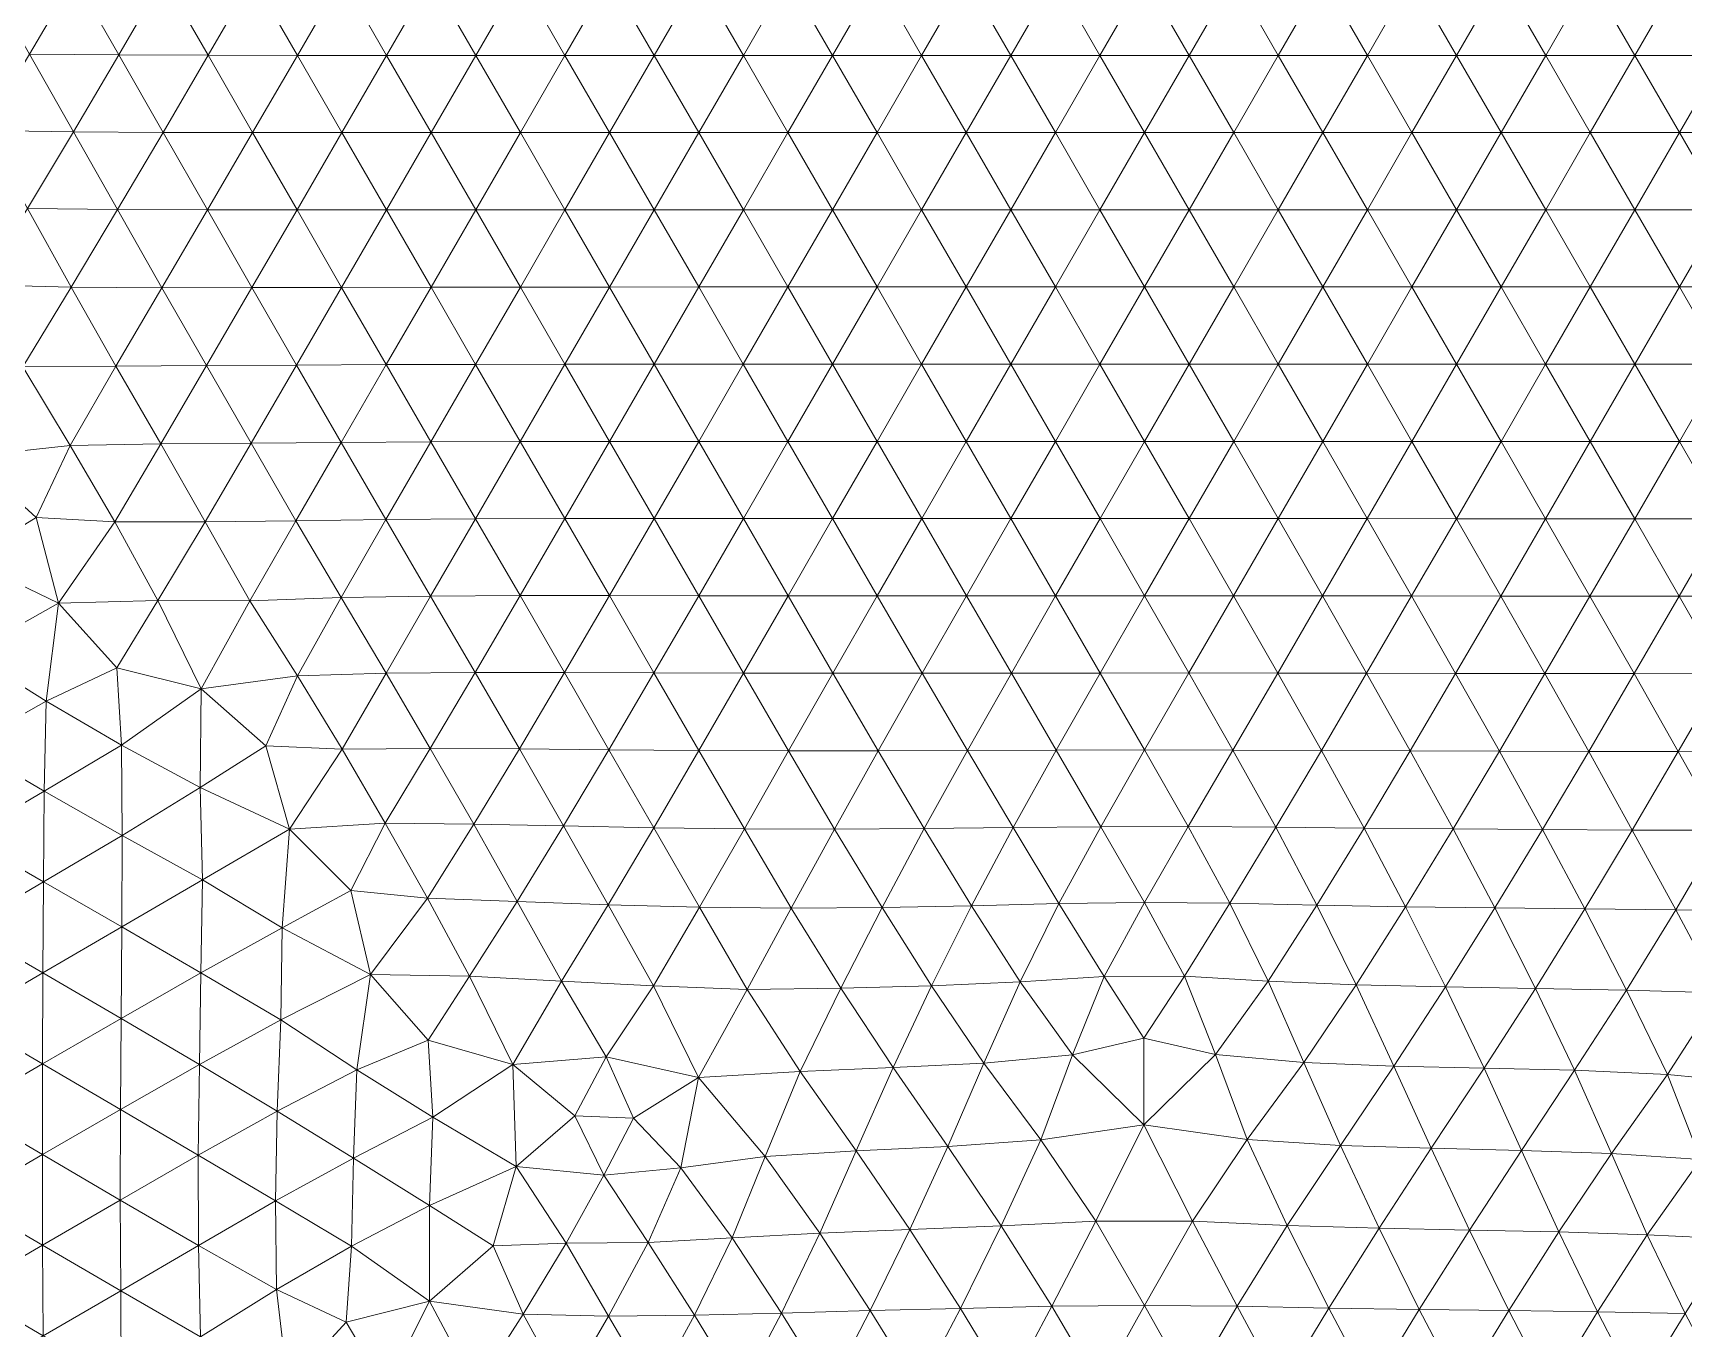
# Model space of a CAD drawing. Extents: x 1.2 to 53.9, y -43.5 to 3.2.
# Drawn here: x 4.406 to 8.108, y -27.417 to -24.51 of the extents above; entities that cross this region are included whole.
import ezdxf

# ---------------------------------------------------------------- set-up
doc = ezdxf.new("R2010")
doc.units = 0
doc.header["$MEASUREMENT"] = 0
doc.layers.add('layer', color=7, linetype='Continuous')

msp = doc.modelspace()

# ---------------------------------------------------------------- linework, layer by layer
at = {"layer": 'layer', "color": 47, "lineweight": 9}
for points in [[(4.4992, -24.3857), (4.2991, -24.3847), (4.3983, -24.5577)], [(4.5987, -24.559), (4.4992, -24.3857), (4.3983, -24.5577)], [(4.6994, -24.3863), (4.4992, -24.3857), (4.5987, -24.559)], [(4.7992, -24.5597), (4.6994, -24.3863), (4.5987, -24.559)], [(4.8996, -24.3866), (4.6994, -24.3863), (4.7992, -24.5597)], [(4.9995, -24.56), (4.8996, -24.3866), (4.7992, -24.5597)], [(5.0998, -24.3867), (4.8996, -24.3866), (4.9995, -24.56)], [(5.1997, -24.56), (5.0998, -24.3867), (4.9995, -24.56)], [(5.2999, -24.3868), (5.0998, -24.3867), (5.1997, -24.56)], [(5.3999, -24.56), (5.2999, -24.3868), (5.1997, -24.56)], [(5.4999, -24.3868), (5.2999, -24.3868), (5.3999, -24.56)], [(5.5999, -24.56), (5.4999, -24.3868), (5.3999, -24.56)], [(5.7, -24.3868), (5.4999, -24.3868), (5.5999, -24.56)], [(5.8, -24.56), (5.7, -24.3868), (5.5999, -24.56)], [(5.9, -24.3868), (5.7, -24.3868), (5.8, -24.56)], [(6, -24.56), (5.9, -24.3868), (5.8, -24.56)], [(6.1, -24.3868), (5.9, -24.3868), (6, -24.56)], [(6.2, -24.56), (6.1, -24.3868), (6, -24.56)], [(6.3, -24.3868), (6.1, -24.3868), (6.2, -24.56)], [(6.4, -24.56), (6.3, -24.3868), (6.2, -24.56)], [(6.5, -24.3868), (6.3, -24.3868), (6.4, -24.56)], [(6.6, -24.56), (6.5, -24.3868), (6.4, -24.56)], [(6.7, -24.3868), (6.5, -24.3868), (6.6, -24.56)], [(6.8, -24.56), (6.7, -24.3868), (6.6, -24.56)], [(6.9, -24.3868), (6.7, -24.3868), (6.8, -24.56)], [(7, -24.56), (6.9, -24.3868), (6.8, -24.56)], [(7.1, -24.3868), (6.9, -24.3868), (7, -24.56)], [(7.2, -24.56), (7.1, -24.3868), (7, -24.56)], [(7.3, -24.3868), (7.1, -24.3868), (7.2, -24.56)], [(7.4, -24.56), (7.3, -24.3868), (7.2, -24.56)], [(7.5, -24.3868), (7.3, -24.3868), (7.4, -24.56)], [(7.6, -24.56), (7.5, -24.3868), (7.4, -24.56)], [(7.7, -24.3868), (7.5, -24.3868), (7.6, -24.56)], [(7.8, -24.56), (7.7, -24.3868), (7.6, -24.56)], [(7.9, -24.3868), (7.7, -24.3868), (7.8, -24.56)], [(8, -24.56), (7.9, -24.3868), (7.8, -24.56)], [(8.1, -24.3868), (7.9, -24.3868), (8, -24.56)], [(8.2, -24.56), (8.1, -24.3868), (8, -24.56)], [(8.3, -24.3868), (8.1, -24.3868), (8.2, -24.56)], [(4.4972, -24.7314), (4.3983, -24.5577), (4.2964, -24.7286)], [(4.5987, -24.559), (4.3983, -24.5577), (4.4972, -24.7314)], [(4.6982, -24.7328), (4.5987, -24.559), (4.4972, -24.7314)], [(4.7992, -24.5597), (4.5987, -24.559), (4.6982, -24.7328)], [(4.8989, -24.7333), (4.7992, -24.5597), (4.6982, -24.7328)], [(4.9995, -24.56), (4.7992, -24.5597), (4.8989, -24.7333)], [(5.0994, -24.7334), (4.9995, -24.56), (4.8989, -24.7333)], [(5.1997, -24.56), (4.9995, -24.56), (5.0994, -24.7334)], [(5.2997, -24.7333), (5.1997, -24.56), (5.0994, -24.7334)], [(5.3999, -24.56), (5.1997, -24.56), (5.2997, -24.7333)], [(5.4998, -24.7333), (5.3999, -24.56), (5.2997, -24.7333)], [(5.5999, -24.56), (5.3999, -24.56), (5.4998, -24.7333)], [(5.6999, -24.7332), (5.5999, -24.56), (5.4998, -24.7333)], [(5.8, -24.56), (5.5999, -24.56), (5.6999, -24.7332)], [(5.9, -24.7332), (5.8, -24.56), (5.6999, -24.7332)], [(6, -24.56), (5.8, -24.56), (5.9, -24.7332)], [(6.1, -24.7332), (6, -24.56), (5.9, -24.7332)], [(6.2, -24.56), (6, -24.56), (6.1, -24.7332)], [(6.3, -24.7332), (6.2, -24.56), (6.1, -24.7332)], [(6.4, -24.56), (6.2, -24.56), (6.3, -24.7332)], [(6.5, -24.7332), (6.4, -24.56), (6.3, -24.7332)], [(6.6, -24.56), (6.4, -24.56), (6.5, -24.7332)], [(6.7, -24.7332), (6.6, -24.56), (6.5, -24.7332)], [(6.8, -24.56), (6.6, -24.56), (6.7, -24.7332)], [(6.9, -24.7332), (6.8, -24.56), (6.7, -24.7332)], [(7, -24.56), (6.8, -24.56), (6.9, -24.7332)], [(7.1, -24.7332), (7, -24.56), (6.9, -24.7332)], [(7.2, -24.56), (7, -24.56), (7.1, -24.7332)], [(7.3, -24.7332), (7.2, -24.56), (7.1, -24.7332)], [(7.4, -24.56), (7.2, -24.56), (7.3, -24.7332)], [(7.5, -24.7332), (7.4, -24.56), (7.3, -24.7332)], [(7.6, -24.56), (7.4, -24.56), (7.5, -24.7332)], [(7.7, -24.7332), (7.6, -24.56), (7.5, -24.7332)], [(7.8, -24.56), (7.6, -24.56), (7.7, -24.7332)], [(7.9, -24.7332), (7.8, -24.56), (7.7, -24.7332)], [(8, -24.56), (7.8, -24.56), (7.9, -24.7332)], [(8.1, -24.7332), (8, -24.56), (7.9, -24.7332)], [(8.2, -24.56), (8, -24.56), (8.1, -24.7332)], [(8.3, -24.7332), (8.2, -24.56), (8.1, -24.7332)], [(4.4972, -24.7314), (4.2964, -24.7286), (4.3941, -24.9033)], [(4.5961, -24.9061), (4.4972, -24.7314), (4.3941, -24.9033)], [(4.6982, -24.7328), (4.4972, -24.7314), (4.5961, -24.9061)], [(4.7978, -24.9069), (4.6982, -24.7328), (4.5961, -24.9061)], [(4.8989, -24.7333), (4.6982, -24.7328), (4.7978, -24.9069)], [(4.9988, -24.9069), (4.8989, -24.7333), (4.7978, -24.9069)], [(5.0994, -24.7334), (4.8989, -24.7333), (4.9988, -24.9069)], [(5.1994, -24.9068), (5.0994, -24.7334), (4.9988, -24.9069)], [(5.2997, -24.7333), (5.0994, -24.7334), (5.1994, -24.9068)], [(5.3997, -24.9066), (5.2997, -24.7333), (5.1994, -24.9068)], [(5.4998, -24.7333), (5.2997, -24.7333), (5.3997, -24.9066)], [(5.5998, -24.9065), (5.4998, -24.7333), (5.3997, -24.9066)], [(5.6999, -24.7332), (5.4998, -24.7333), (5.5998, -24.9065)], [(5.7999, -24.9064), (5.6999, -24.7332), (5.5998, -24.9065)], [(5.9, -24.7332), (5.6999, -24.7332), (5.7999, -24.9064)], [(6, -24.9064), (5.9, -24.7332), (5.7999, -24.9064)], [(6.1, -24.7332), (5.9, -24.7332), (6, -24.9064)], [(6.2, -24.9064), (6.1, -24.7332), (6, -24.9064)], [(6.3, -24.7332), (6.1, -24.7332), (6.2, -24.9064)], [(6.4, -24.9064), (6.3, -24.7332), (6.2, -24.9064)], [(6.5, -24.7332), (6.3, -24.7332), (6.4, -24.9064)], [(6.6, -24.9064), (6.5, -24.7332), (6.4, -24.9064)], [(6.7, -24.7332), (6.5, -24.7332), (6.6, -24.9064)], [(6.8, -24.9064), (6.7, -24.7332), (6.6, -24.9064)], [(6.9, -24.7332), (6.7, -24.7332), (6.8, -24.9064)], [(7, -24.9064), (6.9, -24.7332), (6.8, -24.9064)], [(7.1, -24.7332), (6.9, -24.7332), (7, -24.9064)], [(7.2, -24.9064), (7.1, -24.7332), (7, -24.9064)], [(7.3, -24.7332), (7.1, -24.7332), (7.2, -24.9064)], [(7.4, -24.9064), (7.3, -24.7332), (7.2, -24.9064)], [(7.5, -24.7332), (7.3, -24.7332), (7.4, -24.9064)], [(7.6, -24.9064), (7.5, -24.7332), (7.4, -24.9064)], [(7.7, -24.7332), (7.5, -24.7332), (7.6, -24.9064)], [(7.8, -24.9064), (7.7, -24.7332), (7.6, -24.9064)], [(7.9, -24.7332), (7.7, -24.7332), (7.8, -24.9064)], [(8, -24.9064), (7.9, -24.7332), (7.8, -24.9064)], [(8.1, -24.7332), (7.9, -24.7332), (8, -24.9064)], [(8.2, -24.9064), (8.1, -24.7332), (8, -24.9064)], [(8.3, -24.7332), (8.1, -24.7332), (8.2, -24.9064)], [(4.492, -25.0803), (4.3941, -24.9033), (4.2875, -25.0747)], [(4.5961, -24.9061), (4.3941, -24.9033), (4.492, -25.0803)], [(4.6956, -25.0812), (4.5961, -24.9061), (4.492, -25.0803)], [(4.7978, -24.9069), (4.5961, -24.9061), (4.6956, -25.0812)], [(4.8976, -25.0809), (4.7978, -24.9069), (4.6956, -25.0812)], [(4.9988, -24.9069), (4.7978, -24.9069), (4.8976, -25.0809)], [(5.0987, -25.0805), (4.9988, -24.9069), (4.8976, -25.0809)], [(5.1994, -24.9068), (4.9988, -24.9069), (5.0987, -25.0805)], [(5.2993, -25.0801), (5.1994, -24.9068), (5.0987, -25.0805)], [(5.3997, -24.9066), (5.1994, -24.9068), (5.2993, -25.0801)], [(5.4997, -25.0798), (5.3997, -24.9066), (5.2993, -25.0801)], [(5.5998, -24.9065), (5.3997, -24.9066), (5.4997, -25.0798)], [(5.6998, -25.0797), (5.5998, -24.9065), (5.4997, -25.0798)], [(5.7999, -24.9064), (5.5998, -24.9065), (5.6998, -25.0797)], [(5.8999, -25.0796), (5.7999, -24.9064), (5.6998, -25.0797)], [(6, -24.9064), (5.7999, -24.9064), (5.8999, -25.0796)], [(6.1, -25.0796), (6, -24.9064), (5.8999, -25.0796)], [(6.2, -24.9064), (6, -24.9064), (6.1, -25.0796)], [(6.3, -25.0796), (6.2, -24.9064), (6.1, -25.0796)], [(6.4, -24.9064), (6.2, -24.9064), (6.3, -25.0796)], [(6.5, -25.0796), (6.4, -24.9064), (6.3, -25.0796)], [(6.6, -24.9064), (6.4, -24.9064), (6.5, -25.0796)], [(6.7, -25.0796), (6.6, -24.9064), (6.5, -25.0796)], [(6.8, -24.9064), (6.6, -24.9064), (6.7, -25.0796)], [(6.9, -25.0796), (6.8, -24.9064), (6.7, -25.0796)], [(7, -24.9064), (6.8, -24.9064), (6.9, -25.0796)], [(7.1, -25.0796), (7, -24.9064), (6.9, -25.0796)], [(7.2, -24.9064), (7, -24.9064), (7.1, -25.0796)], [(7.3, -25.0796), (7.2, -24.9064), (7.1, -25.0796)], [(7.4, -24.9064), (7.2, -24.9064), (7.3, -25.0796)], [(7.5, -25.0796), (7.4, -24.9064), (7.3, -25.0796)], [(7.6, -24.9064), (7.4, -24.9064), (7.5, -25.0796)], [(7.7, -25.0796), (7.6, -24.9064), (7.5, -25.0796)], [(7.8, -24.9064), (7.6, -24.9064), (7.7, -25.0796)], [(7.9, -25.0796), (7.8, -24.9064), (7.7, -25.0796)], [(8, -24.9064), (7.8, -24.9064), (7.9, -25.0796)], [(8.1, -25.0796), (8, -24.9064), (7.9, -25.0796)], [(8.2, -24.9064), (8, -24.9064), (8.1, -25.0796)], [(8.3, -25.0796), (8.2, -24.9064), (8.1, -25.0796)], [(4.492, -25.0803), (4.2875, -25.0747), (4.3837, -25.2588)], [(4.5922, -25.2571), (4.492, -25.0803), (4.3837, -25.2588)], [(4.6956, -25.0812), (4.492, -25.0803), (4.5922, -25.2571)], [(4.7957, -25.2558), (4.6956, -25.0812), (4.5922, -25.2571)], [(4.8976, -25.0809), (4.6956, -25.0812), (4.7957, -25.2558)], [(4.9976, -25.2548), (4.8976, -25.0809), (4.7957, -25.2558)], [(5.0987, -25.0805), (4.8976, -25.0809), (4.9976, -25.2548)], [(5.1988, -25.2539), (5.0987, -25.0805), (4.9976, -25.2548)], [(5.2993, -25.0801), (5.0987, -25.0805), (5.1988, -25.2539)], [(5.3994, -25.2533), (5.2993, -25.0801), (5.1988, -25.2539)], [(5.4997, -25.0798), (5.2993, -25.0801), (5.3994, -25.2533)], [(5.5997, -25.253), (5.4997, -25.0798), (5.3994, -25.2533)], [(5.6998, -25.0797), (5.4997, -25.0798), (5.5997, -25.253)], [(5.7999, -25.2528), (5.6998, -25.0797), (5.5997, -25.253)], [(5.8999, -25.0796), (5.6998, -25.0797), (5.7999, -25.2528)], [(5.9999, -25.2528), (5.8999, -25.0796), (5.7999, -25.2528)], [(6.1, -25.0796), (5.8999, -25.0796), (5.9999, -25.2528)], [(6.2, -25.2528), (6.1, -25.0796), (5.9999, -25.2528)], [(6.3, -25.0796), (6.1, -25.0796), (6.2, -25.2528)], [(6.4, -25.2528), (6.3, -25.0796), (6.2, -25.2528)], [(6.5, -25.0796), (6.3, -25.0796), (6.4, -25.2528)], [(6.6001, -25.2528), (6.5, -25.0796), (6.4, -25.2528)], [(6.7, -25.0796), (6.5, -25.0796), (6.6001, -25.2528)], [(6.8, -25.2528), (6.7, -25.0796), (6.6001, -25.2528)], [(6.9, -25.0796), (6.7, -25.0796), (6.8, -25.2528)], [(7, -25.2528), (6.9, -25.0796), (6.8, -25.2528)], [(7.1, -25.0796), (6.9, -25.0796), (7, -25.2528)], [(7.2, -25.2528), (7.1, -25.0796), (7, -25.2528)], [(7.3, -25.0796), (7.1, -25.0796), (7.2, -25.2528)], [(7.3999, -25.2528), (7.3, -25.0796), (7.2, -25.2528)], [(7.5, -25.0796), (7.3, -25.0796), (7.3999, -25.2528)], [(7.5999, -25.2528), (7.5, -25.0796), (7.3999, -25.2528)], [(7.7, -25.0796), (7.5, -25.0796), (7.5999, -25.2528)], [(7.7999, -25.2528), (7.7, -25.0796), (7.5999, -25.2528)], [(7.9, -25.0796), (7.7, -25.0796), (7.7999, -25.2528)], [(7.9999, -25.2528), (7.9, -25.0796), (7.7999, -25.2528)], [(8.1, -25.0796), (7.9, -25.0796), (7.9999, -25.2528)], [(8.1999, -25.2529), (8.1, -25.0796), (7.9999, -25.2528)], [(8.3, -25.0796), (8.1, -25.0796), (8.1999, -25.2529)], [(4.4898, -25.4352), (4.3837, -25.2588), (4.2633, -25.4599)], [(4.5922, -25.2571), (4.3837, -25.2588), (4.4898, -25.4352)], [(4.6931, -25.4317), (4.5922, -25.2571), (4.4898, -25.4352)], [(4.7957, -25.2558), (4.5922, -25.2571), (4.6931, -25.4317)], [(4.8957, -25.4299), (4.7957, -25.2558), (4.6931, -25.4317)], [(4.9976, -25.2548), (4.7957, -25.2558), (4.8957, -25.4299)], [(5.0977, -25.4283), (4.9976, -25.2548), (4.8957, -25.4299)], [(5.1988, -25.2539), (4.9976, -25.2548), (5.0977, -25.4283)], [(5.2988, -25.427), (5.1988, -25.2539), (5.0977, -25.4283)], [(5.3994, -25.2533), (5.1988, -25.2539), (5.2988, -25.427)], [(5.4994, -25.4263), (5.3994, -25.2533), (5.2988, -25.427)], [(5.5997, -25.253), (5.3994, -25.2533), (5.4994, -25.4263)], [(5.6997, -25.426), (5.5997, -25.253), (5.4994, -25.4263)], [(5.7999, -25.2528), (5.5997, -25.253), (5.6997, -25.426)], [(5.8999, -25.426), (5.7999, -25.2528), (5.6997, -25.426)], [(5.9999, -25.2528), (5.7999, -25.2528), (5.8999, -25.426)], [(6.1, -25.426), (5.9999, -25.2528), (5.8999, -25.426)], [(6.2, -25.2528), (5.9999, -25.2528), (6.1, -25.426)], [(6.3001, -25.426), (6.2, -25.2528), (6.1, -25.426)], [(6.4, -25.2528), (6.2, -25.2528), (6.3001, -25.426)], [(6.5001, -25.426), (6.4, -25.2528), (6.3001, -25.426)], [(6.6001, -25.2528), (6.4, -25.2528), (6.5001, -25.426)], [(6.7001, -25.426), (6.6001, -25.2528), (6.5001, -25.426)], [(6.8, -25.2528), (6.6001, -25.2528), (6.7001, -25.426)], [(6.9, -25.426), (6.8, -25.2528), (6.7001, -25.426)], [(7, -25.2528), (6.8, -25.2528), (6.9, -25.426)], [(7.1, -25.426), (7, -25.2528), (6.9, -25.426)], [(7.2, -25.2528), (7, -25.2528), (7.1, -25.426)], [(7.2999, -25.426), (7.2, -25.2528), (7.1, -25.426)], [(7.3999, -25.2528), (7.2, -25.2528), (7.2999, -25.426)], [(7.4998, -25.426), (7.3999, -25.2528), (7.2999, -25.426)], [(7.5999, -25.2528), (7.3999, -25.2528), (7.4998, -25.426)], [(7.6998, -25.4261), (7.5999, -25.2528), (7.4998, -25.426)], [(7.7999, -25.2528), (7.5999, -25.2528), (7.6998, -25.4261)], [(7.8998, -25.4261), (7.7999, -25.2528), (7.6998, -25.4261)], [(7.9999, -25.2528), (7.7999, -25.2528), (7.8998, -25.4261)], [(8.0998, -25.4261), (7.9999, -25.2528), (7.8998, -25.4261)], [(8.1999, -25.2529), (7.9999, -25.2528), (8.0998, -25.4261)], [(8.2999, -25.4262), (8.1999, -25.2529), (8.0998, -25.4261)], [(5.0977, -25.4283), (4.8957, -25.4299), (4.9959, -25.604)], [(5.1981, -25.6013), (5.0977, -25.4283), (4.9959, -25.604)], [(5.2988, -25.427), (5.0977, -25.4283), (5.1981, -25.6013)], [(5.399, -25.5998), (5.2988, -25.427), (5.1981, -25.6013)], [(5.4994, -25.4263), (5.2988, -25.427), (5.399, -25.5998)], [(5.5994, -25.5992), (5.4994, -25.4263), (5.399, -25.5998)], [(5.6997, -25.426), (5.4994, -25.4263), (5.5994, -25.5992)], [(5.7997, -25.5991), (5.6997, -25.426), (5.5994, -25.5992)], [(5.8999, -25.426), (5.6997, -25.426), (5.7997, -25.5991)], [(6, -25.5992), (5.8999, -25.426), (5.7997, -25.5991)], [(6.1, -25.426), (5.8999, -25.426), (6, -25.5992)], [(6.2002, -25.5993), (6.1, -25.426), (6, -25.5992)], [(6.3001, -25.426), (6.1, -25.426), (6.2002, -25.5993)], [(6.4002, -25.5993), (6.3001, -25.426), (6.2002, -25.5993)], [(6.5001, -25.426), (6.3001, -25.426), (6.4002, -25.5993)], [(6.6002, -25.5993), (6.5001, -25.426), (6.4002, -25.5993)], [(6.7001, -25.426), (6.5001, -25.426), (6.6002, -25.5993)], [(6.8002, -25.5992), (6.7001, -25.426), (6.6002, -25.5993)], [(6.9, -25.426), (6.7001, -25.426), (6.8002, -25.5992)], [(7, -25.5992), (6.9, -25.426), (6.8002, -25.5992)], [(7.1, -25.426), (6.9, -25.426), (7, -25.5992)], [(7.1998, -25.5992), (7.1, -25.426), (7, -25.5992)], [(7.2999, -25.426), (7.1, -25.426), (7.1998, -25.5992)], [(7.3997, -25.5993), (7.2999, -25.426), (7.1998, -25.5992)], [(7.4998, -25.426), (7.2999, -25.426), (7.3997, -25.5993)], [(7.5996, -25.5994), (7.4998, -25.426), (7.3997, -25.5993)], [(7.6998, -25.4261), (7.4998, -25.426), (7.5996, -25.5994)], [(7.7995, -25.5994), (7.6998, -25.4261), (7.5996, -25.5994)], [(7.8998, -25.4261), (7.6998, -25.4261), (7.7995, -25.5994)], [(7.9996, -25.5995), (7.8998, -25.4261), (7.7995, -25.5994)], [(8.0998, -25.4261), (7.8998, -25.4261), (7.9996, -25.5995)], [(8.1997, -25.5996), (8.0998, -25.4261), (7.9996, -25.5995)], [(8.2999, -25.4262), (8.0998, -25.4261), (8.1997, -25.5996)], [(4.2633, -25.4599), (4.2602, -25.6908), (4.4134, -25.5964)], [(4.4898, -25.4352), (4.2633, -25.4599), (4.4134, -25.5964)], [(4.59, -25.6066), (4.4898, -25.4352), (4.4134, -25.5964)], [(4.6931, -25.4317), (4.4898, -25.4352), (4.59, -25.6066)], [(4.7926, -25.6062), (4.6931, -25.4317), (4.59, -25.6066)], [(4.8957, -25.4299), (4.6931, -25.4317), (4.7926, -25.6062)], [(4.9959, -25.604), (4.8957, -25.4299), (4.7926, -25.6062)], [(4.4134, -25.5964), (4.2602, -25.6908), (4.4633, -25.7887)], [(4.4134, -25.5964), (4.4633, -25.7887), (4.59, -25.6066)], [(4.59, -25.6066), (4.4633, -25.7887), (4.6861, -25.7829)], [(4.7926, -25.6062), (4.59, -25.6066), (4.6861, -25.7829)], [(4.8928, -25.7834), (4.7926, -25.6062), (4.6861, -25.7829)], [(4.9959, -25.604), (4.7926, -25.6062), (4.8928, -25.7834)], [(5.0974, -25.7764), (4.9959, -25.604), (4.8928, -25.7834)], [(5.1981, -25.6013), (4.9959, -25.604), (5.0974, -25.7764)], [(5.2985, -25.7732), (5.1981, -25.6013), (5.0974, -25.7764)], [(5.399, -25.5998), (5.1981, -25.6013), (5.2985, -25.7732)], [(5.499, -25.7721), (5.399, -25.5998), (5.2985, -25.7732)], [(5.5994, -25.5992), (5.399, -25.5998), (5.499, -25.7721)], [(5.6994, -25.772), (5.5994, -25.5992), (5.499, -25.7721)], [(5.7997, -25.5991), (5.5994, -25.5992), (5.6994, -25.772)], [(5.8998, -25.7723), (5.7997, -25.5991), (5.6994, -25.772)], [(6, -25.5992), (5.7997, -25.5991), (5.8998, -25.7723)], [(6.1002, -25.7726), (6, -25.5992), (5.8998, -25.7723)], [(6.2002, -25.5993), (6, -25.5992), (6.1002, -25.7726)], [(6.3005, -25.7727), (6.2002, -25.5993), (6.1002, -25.7726)], [(6.4002, -25.5993), (6.2002, -25.5993), (6.3005, -25.7727)], [(6.5006, -25.7726), (6.4002, -25.5993), (6.3005, -25.7727)], [(6.6002, -25.5993), (6.4002, -25.5993), (6.5006, -25.7726)], [(6.7005, -25.7725), (6.6002, -25.5993), (6.5006, -25.7726)], [(6.8002, -25.5992), (6.6002, -25.5993), (6.7005, -25.7725)], [(6.9001, -25.7724), (6.8002, -25.5992), (6.7005, -25.7725)], [(7, -25.5992), (6.8002, -25.5992), (6.9001, -25.7724)], [(7.0997, -25.7724), (7, -25.5992), (6.9001, -25.7724)], [(7.1998, -25.5992), (7, -25.5992), (7.0997, -25.7724)], [(7.2993, -25.7725), (7.1998, -25.5992), (7.0997, -25.7724)], [(7.3997, -25.5993), (7.1998, -25.5992), (7.2993, -25.7725)], [(7.4991, -25.7727), (7.3997, -25.5993), (7.2993, -25.7725)], [(7.5996, -25.5994), (7.3997, -25.5993), (7.4991, -25.7727)], [(7.699, -25.7729), (7.5996, -25.5994), (7.4991, -25.7727)], [(7.7995, -25.5994), (7.5996, -25.5994), (7.699, -25.7729)], [(7.8991, -25.773), (7.7995, -25.5994), (7.699, -25.7729)], [(7.9996, -25.5995), (7.7995, -25.5994), (7.8991, -25.773)], [(8.0993, -25.7731), (7.9996, -25.5995), (7.8991, -25.773)], [(8.1997, -25.5996), (7.9996, -25.5995), (8.0993, -25.7731)], [(8.2995, -25.7732), (8.1997, -25.5996), (8.0993, -25.7731)], [(4.2602, -25.6908), (4.2636, -25.9014), (4.4633, -25.7887)], [(4.4633, -25.7887), (4.2636, -25.9014), (4.4358, -26.0086)], [(4.4633, -25.7887), (4.4358, -26.0086), (4.5947, -25.9337)], [(4.4633, -25.7887), (4.5947, -25.9337), (4.6861, -25.7829)], [(4.6861, -25.7829), (4.5947, -25.9337), (4.7839, -25.9813)], [(4.8928, -25.7834), (4.6861, -25.7829), (4.7839, -25.9813)], [(5, -25.9518), (4.8928, -25.7834), (4.7839, -25.9813)], [(5.0974, -25.7764), (4.8928, -25.7834), (5, -25.9518)], [(5.1986, -25.946), (5.0974, -25.7764), (5, -25.9518)], [(5.2985, -25.7732), (5.0974, -25.7764), (5.1986, -25.946)], [(5.3984, -25.9443), (5.2985, -25.7732), (5.1986, -25.946)], [(5.499, -25.7721), (5.2985, -25.7732), (5.3984, -25.9443)], [(5.5988, -25.9445), (5.499, -25.7721), (5.3984, -25.9443)], [(5.6994, -25.772), (5.499, -25.7721), (5.5988, -25.9445)], [(5.7995, -25.9452), (5.6994, -25.772), (5.5988, -25.9445)], [(5.8998, -25.7723), (5.6994, -25.772), (5.7995, -25.9452)], [(6.0003, -25.9459), (5.8998, -25.7723), (5.7995, -25.9452)], [(6.1002, -25.7726), (5.8998, -25.7723), (6.0003, -25.9459)], [(6.201, -25.9463), (6.1002, -25.7726), (6.0003, -25.9459)], [(6.3005, -25.7727), (6.1002, -25.7726), (6.201, -25.9463)], [(6.4013, -25.9462), (6.3005, -25.7727), (6.201, -25.9463)], [(6.5006, -25.7726), (6.3005, -25.7727), (6.4013, -25.9462)], [(6.6012, -25.9459), (6.5006, -25.7726), (6.4013, -25.9462)], [(6.7005, -25.7725), (6.5006, -25.7726), (6.6012, -25.9459)], [(6.8006, -25.9456), (6.7005, -25.7725), (6.6012, -25.9459)], [(6.9001, -25.7724), (6.7005, -25.7725), (6.8006, -25.9456)], [(6.9997, -25.9454), (6.9001, -25.7724), (6.8006, -25.9456)], [(7.0997, -25.7724), (6.9001, -25.7724), (6.9997, -25.9454)], [(7.1989, -25.9456), (7.0997, -25.7724), (6.9997, -25.9454)], [(7.2993, -25.7725), (7.0997, -25.7724), (7.1989, -25.9456)], [(7.3983, -25.946), (7.2993, -25.7725), (7.1989, -25.9456)], [(7.4991, -25.7727), (7.2993, -25.7725), (7.3983, -25.946)], [(7.598, -25.9464), (7.4991, -25.7727), (7.3983, -25.946)], [(7.699, -25.7729), (7.4991, -25.7727), (7.598, -25.9464)], [(7.7981, -25.9468), (7.699, -25.7729), (7.598, -25.9464)], [(7.8991, -25.773), (7.699, -25.7729), (7.7981, -25.9468)], [(7.9984, -25.947), (7.8991, -25.773), (7.7981, -25.9468)], [(8.0993, -25.7731), (7.8991, -25.773), (7.9984, -25.947)], [(8.1989, -25.9472), (8.0993, -25.7731), (7.9984, -25.947)], [(8.2995, -25.7732), (8.0993, -25.7731), (8.1989, -25.9472)], [(4.2636, -25.9014), (4.2582, -26.1093), (4.4358, -26.0086)], [(4.5947, -25.9337), (4.4358, -26.0086), (4.6052, -26.1076)], [(4.5947, -25.9337), (4.6052, -26.1076), (4.7839, -25.9813)], [(5.1986, -25.946), (5, -25.9518), (5.0999, -26.1165)], [(5.2976, -26.1148), (5.1986, -25.946), (5.0999, -26.1165)], [(5.3984, -25.9443), (5.1986, -25.946), (5.2976, -26.1148)], [(5.4976, -26.1157), (5.3984, -25.9443), (5.2976, -26.1148)], [(5.5988, -25.9445), (5.3984, -25.9443), (5.4976, -26.1157)], [(5.6986, -26.1176), (5.5988, -25.9445), (5.4976, -26.1157)], [(5.7995, -25.9452), (5.5988, -25.9445), (5.6986, -26.1176)], [(5.9002, -26.1193), (5.7995, -25.9452), (5.6986, -26.1176)], [(6.0003, -25.9459), (5.7995, -25.9452), (5.9002, -26.1193)], [(6.1016, -26.1203), (6.0003, -25.9459), (5.9002, -26.1193)], [(6.201, -25.9463), (6.0003, -25.9459), (6.1016, -26.1203)], [(6.3027, -26.1204), (6.201, -25.9463), (6.1016, -26.1203)], [(6.4013, -25.9462), (6.201, -25.9463), (6.3027, -26.1204)], [(6.5028, -26.1197), (6.4013, -25.9462), (6.3027, -26.1204)], [(6.6012, -25.9459), (6.4013, -25.9462), (6.5028, -26.1197)], [(6.702, -26.1188), (6.6012, -25.9459), (6.5028, -26.1197)], [(6.8006, -25.9456), (6.6012, -25.9459), (6.702, -26.1188)], [(6.9002, -26.1183), (6.8006, -25.9456), (6.702, -26.1188)], [(6.9997, -25.9454), (6.8006, -25.9456), (6.9002, -26.1183)], [(7.0983, -26.1184), (6.9997, -25.9454), (6.9002, -26.1183)], [(7.1989, -25.9456), (6.9997, -25.9454), (7.0983, -26.1184)], [(7.2969, -26.1192), (7.1989, -25.9456), (7.0983, -26.1184)], [(7.3983, -25.946), (7.1989, -25.9456), (7.2969, -26.1192)], [(7.4961, -26.12), (7.3983, -25.946), (7.2969, -26.1192)], [(7.598, -25.9464), (7.3983, -25.946), (7.4961, -26.12)], [(7.696, -26.1208), (7.598, -25.9464), (7.4961, -26.12)], [(7.7981, -25.9468), (7.598, -25.9464), (7.696, -26.1208)], [(7.8965, -26.1215), (7.7981, -25.9468), (7.696, -26.1208)], [(7.9984, -25.947), (7.7981, -25.9468), (7.8965, -26.1215)], [(8.0974, -26.122), (7.9984, -25.947), (7.8965, -26.1215)], [(8.1989, -25.9472), (7.9984, -25.947), (8.0974, -26.122)], [(8.2985, -26.1222), (8.1989, -25.9472), (8.0974, -26.122)], [(4.7839, -25.9813), (4.6052, -26.1076), (4.7815, -26.2021)], [(4.7839, -25.9813), (4.7815, -26.2021), (4.9288, -26.1093)], [(5, -25.9518), (4.7839, -25.9813), (4.9288, -26.1093)], [(5.0999, -26.1165), (5, -25.9518), (4.9288, -26.1093)], [(4.4358, -26.0086), (4.2582, -26.1093), (4.4314, -26.2106)], [(4.4358, -26.0086), (4.4314, -26.2106), (4.6052, -26.1076)], [(4.2582, -26.1093), (4.2556, -26.3135), (4.4314, -26.2106)], [(4.6052, -26.1076), (4.4314, -26.2106), (4.6062, -26.3099)], [(4.6052, -26.1076), (4.6062, -26.3099), (4.7815, -26.2021)], [(4.9288, -26.1093), (4.7815, -26.2021), (4.982, -26.2956)], [(4.9288, -26.1093), (4.982, -26.2956), (5.0999, -26.1165)], [(5.0999, -26.1165), (4.982, -26.2956), (5.1968, -26.2822)], [(5.2976, -26.1148), (5.0999, -26.1165), (5.1968, -26.2822)], [(5.3953, -26.2848), (5.2976, -26.1148), (5.1968, -26.2822)], [(5.4976, -26.1157), (5.2976, -26.1148), (5.3953, -26.2848)], [(5.5967, -26.2888), (5.4976, -26.1157), (5.3953, -26.2848)], [(5.6986, -26.1176), (5.4976, -26.1157), (5.5967, -26.2888)], [(5.7993, -26.2926), (5.6986, -26.1176), (5.5967, -26.2888)], [(5.9002, -26.1193), (5.6986, -26.1176), (5.7993, -26.2926)], [(6.0023, -26.2951), (5.9002, -26.1193), (5.7993, -26.2926)], [(6.1016, -26.1203), (5.9002, -26.1193), (6.0023, -26.2951)], [(6.2048, -26.2957), (6.1016, -26.1203), (6.0023, -26.2951)], [(6.3027, -26.1204), (6.1016, -26.1203), (6.2048, -26.2957)], [(6.406, -26.2946), (6.3027, -26.1204), (6.2048, -26.2957)], [(6.5028, -26.1197), (6.3027, -26.1204), (6.406, -26.2946)], [(6.6052, -26.2925), (6.5028, -26.1197), (6.406, -26.2946)], [(6.702, -26.1188), (6.5028, -26.1197), (6.6052, -26.2925)], [(6.8022, -26.2907), (6.702, -26.1188), (6.6052, -26.2925)], [(6.9002, -26.1183), (6.702, -26.1188), (6.8022, -26.2907)], [(6.9981, -26.2903), (6.9002, -26.1183), (6.8022, -26.2907)], [(7.0983, -26.1184), (6.9002, -26.1183), (6.9981, -26.2903)], [(7.1946, -26.2917), (7.0983, -26.1184), (6.9981, -26.2903)], [(7.2969, -26.1192), (7.0983, -26.1184), (7.1946, -26.2917)], [(7.3927, -26.2937), (7.2969, -26.1192), (7.1946, -26.2917)], [(7.4961, -26.12), (7.2969, -26.1192), (7.3927, -26.2937)], [(7.5921, -26.2953), (7.4961, -26.12), (7.3927, -26.2937)], [(7.696, -26.1208), (7.4961, -26.12), (7.5921, -26.2953)], [(7.7927, -26.2967), (7.696, -26.1208), (7.5921, -26.2953)], [(7.8965, -26.1215), (7.696, -26.1208), (7.7927, -26.2967)], [(7.9942, -26.2978), (7.8965, -26.1215), (7.7927, -26.2967)], [(8.0974, -26.122), (7.8965, -26.1215), (7.9942, -26.2978)], [(8.1964, -26.2985), (8.0974, -26.122), (7.9942, -26.2978)], [(8.2985, -26.1222), (8.0974, -26.122), (8.1964, -26.2985)], [(4.7815, -26.2021), (4.6062, -26.3099), (4.7865, -26.4097)], [(4.7815, -26.2021), (4.7865, -26.4097), (4.982, -26.2956)], [(4.4314, -26.2106), (4.2556, -26.3135), (4.4299, -26.4143)], [(4.4314, -26.2106), (4.4299, -26.4143), (4.6062, -26.3099)], [(4.2556, -26.3135), (4.2543, -26.5173), (4.4299, -26.4143)], [(4.6062, -26.3099), (4.4299, -26.4143), (4.6058, -26.5152)], [(4.6062, -26.3099), (4.6058, -26.5152), (4.7865, -26.4097)], [(4.982, -26.2956), (4.7865, -26.4097), (4.9653, -26.5169)], [(4.982, -26.2956), (4.9653, -26.5169), (5.1192, -26.4332)], [(4.982, -26.2956), (5.1192, -26.4332), (5.1968, -26.2822)], [(5.1968, -26.2822), (5.1192, -26.4332), (5.2916, -26.4504)], [(5.3953, -26.2848), (5.1968, -26.2822), (5.2916, -26.4504)], [(5.4928, -26.458), (5.3953, -26.2848), (5.2916, -26.4504)], [(5.5967, -26.2888), (5.3953, -26.2848), (5.4928, -26.458)], [(5.6968, -26.4653), (5.5967, -26.2888), (5.4928, -26.458)], [(5.7993, -26.2926), (5.5967, -26.2888), (5.6968, -26.4653)], [(5.902, -26.4711), (5.7993, -26.2926), (5.6968, -26.4653)], [(6.0023, -26.2951), (5.7993, -26.2926), (5.902, -26.4711)], [(6.1075, -26.4733), (6.0023, -26.2951), (5.902, -26.4711)], [(6.2048, -26.2957), (6.0023, -26.2951), (6.1075, -26.4733)], [(6.3112, -26.4717), (6.2048, -26.2957), (6.1075, -26.4733)], [(6.406, -26.2946), (6.2048, -26.2957), (6.3112, -26.4717)], [(6.5117, -26.468), (6.406, -26.2946), (6.3112, -26.4717)], [(6.6052, -26.2925), (6.406, -26.2946), (6.5117, -26.468)], [(6.7079, -26.463), (6.6052, -26.2925), (6.5117, -26.468)], [(6.8022, -26.2907), (6.6052, -26.2925), (6.7079, -26.463)], [(6.8999, -26.4601), (6.8022, -26.2907), (6.7079, -26.463)], [(6.9981, -26.2903), (6.8022, -26.2907), (6.8999, -26.4601)], [(7.0916, -26.4622), (6.9981, -26.2903), (6.8999, -26.4601)], [(7.1946, -26.2917), (6.9981, -26.2903), (7.0916, -26.4622)], [(7.2869, -26.4666), (7.1946, -26.2917), (7.0916, -26.4622)], [(7.3927, -26.2937), (7.1946, -26.2917), (7.2869, -26.4666)], [(7.4854, -26.4702), (7.3927, -26.2937), (7.2869, -26.4666)], [(7.5921, -26.2953), (7.3927, -26.2937), (7.4854, -26.4702)], [(7.6859, -26.4727), (7.5921, -26.2953), (7.4854, -26.4702)], [(7.7927, -26.2967), (7.5921, -26.2953), (7.6859, -26.4727)], [(7.8879, -26.4749), (7.7927, -26.2967), (7.6859, -26.4727)], [(7.9942, -26.2978), (7.7927, -26.2967), (7.8879, -26.4749)], [(8.0917, -26.4771), (7.9942, -26.2978), (7.8879, -26.4749)], [(8.1964, -26.2985), (7.9942, -26.2978), (8.0917, -26.4771)], [(8.2965, -26.4775), (8.1964, -26.2985), (8.0917, -26.4771)], [(4.4299, -26.4143), (4.2543, -26.5173), (4.4288, -26.6185)], [(4.4299, -26.4143), (4.4288, -26.6185), (4.6058, -26.5152)], [(4.7865, -26.4097), (4.6058, -26.5152), (4.7831, -26.6183)], [(4.7865, -26.4097), (4.7831, -26.6183), (4.9653, -26.5169)], [(5.1192, -26.4332), (4.9653, -26.5169), (5.1636, -26.6217)], [(5.1192, -26.4332), (5.1636, -26.6217), (5.2916, -26.4504)], [(5.2916, -26.4504), (5.1636, -26.6217), (5.3855, -26.6256)], [(5.4928, -26.458), (5.2916, -26.4504), (5.3855, -26.6256)], [(5.5917, -26.6366), (5.4928, -26.458), (5.3855, -26.6256)], [(5.6968, -26.4653), (5.4928, -26.458), (5.5917, -26.6366)], [(5.7986, -26.6474), (5.6968, -26.4653), (5.5917, -26.6366)], [(5.902, -26.4711), (5.6968, -26.4653), (5.7986, -26.6474)], [(6.7079, -26.463), (6.5117, -26.468), (6.621, -26.6384)], [(6.8091, -26.6264), (6.7079, -26.463), (6.621, -26.6384)], [(6.8999, -26.4601), (6.7079, -26.463), (6.8091, -26.6264)], [(6.9896, -26.626), (6.8999, -26.4601), (6.8091, -26.6264)], [(7.0916, -26.4622), (6.8999, -26.4601), (6.9896, -26.626)], [(7.1773, -26.6371), (7.0916, -26.4622), (6.9896, -26.626)], [(7.2869, -26.4666), (7.0916, -26.4622), (7.1773, -26.6371)], [(6.0087, -26.6556), (5.902, -26.4711), (5.7986, -26.6474)], [(6.1075, -26.4733), (5.902, -26.4711), (6.0087, -26.6556)], [(6.2184, -26.6527), (6.1075, -26.4733), (6.0087, -26.6556)], [(6.3112, -26.4717), (6.1075, -26.4733), (6.2184, -26.6527)], [(6.4223, -26.6472), (6.3112, -26.4717), (6.2184, -26.6527)], [(6.5117, -26.468), (6.3112, -26.4717), (6.4223, -26.6472)], [(6.621, -26.6384), (6.5117, -26.468), (6.4223, -26.6472)], [(7.3745, -26.645), (7.2869, -26.4666), (7.1773, -26.6371)], [(7.4854, -26.4702), (7.2869, -26.4666), (7.3745, -26.645)], [(7.5749, -26.6496), (7.4854, -26.4702), (7.3745, -26.645)], [(7.6859, -26.4727), (7.4854, -26.4702), (7.5749, -26.6496)], [(7.7769, -26.6531), (7.6859, -26.4727), (7.5749, -26.6496)], [(7.8879, -26.4749), (7.6859, -26.4727), (7.7769, -26.6531)], [(7.9815, -26.6573), (7.8879, -26.4749), (7.7769, -26.6531)], [(8.0917, -26.4771), (7.8879, -26.4749), (7.9815, -26.6573)], [(8.1913, -26.6627), (8.0917, -26.4771), (7.9815, -26.6573)], [(8.2965, -26.4775), (8.0917, -26.4771), (8.1913, -26.6627)], [(4.2543, -26.5173), (4.2536, -26.7209), (4.4288, -26.6185)], [(4.6058, -26.5152), (4.4288, -26.6185), (4.604, -26.7205)], [(4.6058, -26.5152), (4.604, -26.7205), (4.7831, -26.6183)], [(4.9653, -26.5169), (4.7831, -26.6183), (4.9623, -26.7239)], [(4.9653, -26.5169), (4.9623, -26.7239), (5.1636, -26.6217)], [(4.4288, -26.6185), (4.2536, -26.7209), (4.4278, -26.8225)], [(4.4288, -26.6185), (4.4278, -26.8225), (4.604, -26.7205)], [(4.7831, -26.6183), (4.604, -26.7205), (4.7797, -26.8237)], [(4.7831, -26.6183), (4.7797, -26.8237), (4.9623, -26.7239)], [(5.1636, -26.6217), (4.9623, -26.7239), (5.133, -26.8358)], [(5.1636, -26.6217), (5.133, -26.8358), (5.2931, -26.7691)], [(5.1636, -26.6217), (5.2931, -26.7691), (5.3855, -26.6256)], [(5.3855, -26.6256), (5.2931, -26.7691), (5.4825, -26.8238)], [(5.3855, -26.6256), (5.4825, -26.8238), (5.5917, -26.6366)], [(5.5917, -26.6366), (5.4825, -26.8238), (5.6922, -26.8064)], [(5.7986, -26.6474), (5.5917, -26.6366), (5.6922, -26.8064)], [(5.8993, -26.8533), (5.7986, -26.6474), (5.6922, -26.8064)], [(6.0087, -26.6556), (5.7986, -26.6474), (5.8993, -26.8533)], [(6.4223, -26.6472), (6.2184, -26.6527), (6.3363, -26.8309)], [(6.5398, -26.8207), (6.4223, -26.6472), (6.3363, -26.8309)], [(6.621, -26.6384), (6.4223, -26.6472), (6.5398, -26.8207)], [(6.7385, -26.802), (6.621, -26.6384), (6.5398, -26.8207)], [(6.8091, -26.6264), (6.621, -26.6384), (6.7385, -26.802)], [(6.8988, -26.7646), (6.8091, -26.6264), (6.7385, -26.802)], [(6.9896, -26.626), (6.8091, -26.6264), (6.8988, -26.7646)], [(7.059, -26.8014), (6.9896, -26.626), (6.8988, -26.7646)], [(7.1773, -26.6371), (6.9896, -26.626), (7.059, -26.8014)], [(7.2575, -26.8191), (7.1773, -26.6371), (7.059, -26.8014)], [(7.3745, -26.645), (7.1773, -26.6371), (7.2575, -26.8191)], [(7.4594, -26.8274), (7.3745, -26.645), (7.2575, -26.8191)], [(7.5749, -26.6496), (7.3745, -26.645), (7.4594, -26.8274)], [(7.6616, -26.832), (7.5749, -26.6496), (7.4594, -26.8274)], [(7.7769, -26.6531), (7.5749, -26.6496), (7.6616, -26.832)], [(6.1278, -26.8394), (6.0087, -26.6556), (5.8993, -26.8533)], [(6.2184, -26.6527), (6.0087, -26.6556), (6.1278, -26.8394)], [(6.3363, -26.8309), (6.2184, -26.6527), (6.1278, -26.8394)], [(7.8649, -26.8368), (7.7769, -26.6531), (7.6616, -26.832)], [(7.9815, -26.6573), (7.7769, -26.6531), (7.8649, -26.8368)], [(8.073, -26.8459), (7.9815, -26.6573), (7.8649, -26.8368)], [(8.1913, -26.6627), (7.9815, -26.6573), (8.073, -26.8459)], [(8.304, -26.869), (8.1913, -26.6627), (8.073, -26.8459)], [(4.2536, -26.7209), (4.2532, -26.9242), (4.4278, -26.8225)], [(4.604, -26.7205), (4.4278, -26.8225), (4.6025, -26.9246)], [(4.604, -26.7205), (4.6025, -26.9246), (4.7797, -26.8237)], [(4.9623, -26.7239), (4.7797, -26.8237), (4.954, -26.9286)], [(4.9623, -26.7239), (4.954, -26.9286), (5.133, -26.8358)], [(5.2931, -26.7691), (5.133, -26.8358), (5.3031, -26.9417)], [(5.2931, -26.7691), (5.3031, -26.9417), (5.4825, -26.8238)], [(6.8988, -26.7646), (6.7385, -26.802), (6.8987, -26.9589)], [(7.059, -26.8014), (6.8988, -26.7646), (6.8987, -26.9589)], [(4.4278, -26.8225), (4.2532, -26.9242), (4.4274, -27.0259)], [(4.4278, -26.8225), (4.4274, -27.0259), (4.6025, -26.9246)], [(4.7797, -26.8237), (4.6025, -26.9246), (4.7771, -27.0271)], [(4.7797, -26.8237), (4.7771, -27.0271), (4.954, -26.9286)], [(5.133, -26.8358), (4.954, -26.9286), (5.1257, -27.0339)], [(5.133, -26.8358), (5.1257, -27.0339), (5.3031, -26.9417)], [(5.4825, -26.8238), (5.3031, -26.9417), (5.4905, -27.0526)], [(5.4825, -26.8238), (5.6218, -26.9393), (5.6922, -26.8064)], [(5.4825, -26.8238), (5.4905, -27.0526), (5.6218, -26.9393)], [(5.6922, -26.8064), (5.6218, -26.9393), (5.7537, -26.9443)], [(5.8993, -26.8533), (5.6922, -26.8064), (5.7537, -26.9443)], [(6.3363, -26.8309), (6.1278, -26.8394), (6.2534, -27.0175)], [(6.2534, -27.0175), (6.4584, -27.0076), (6.3363, -26.8309)], [(6.5398, -26.8207), (6.3363, -26.8309), (6.4584, -27.0076)], [(6.4584, -27.0076), (6.6674, -26.9929), (6.5398, -26.8207)], [(6.7385, -26.802), (6.5398, -26.8207), (6.6674, -26.9929)], [(6.6674, -26.9929), (6.8987, -26.9589), (6.7385, -26.802)], [(6.8987, -26.9589), (7.1302, -26.9923), (7.059, -26.8014)], [(7.2575, -26.8191), (7.059, -26.8014), (7.1302, -26.9923)], [(7.1302, -26.9923), (7.3393, -27.0054), (7.2575, -26.8191)], [(7.4594, -26.8274), (7.2575, -26.8191), (7.3393, -27.0054)], [(7.3393, -27.0054), (7.5432, -27.0118), (7.4594, -26.8274)], [(7.6616, -26.832), (7.4594, -26.8274), (7.5432, -27.0118)], [(7.5432, -27.0118), (7.7455, -27.0164), (7.6616, -26.832)], [(7.8649, -26.8368), (7.6616, -26.832), (7.7455, -27.0164)], [(5.7537, -26.9443), (5.8597, -27.0556), (5.8993, -26.8533)], [(5.8597, -27.0556), (6.0489, -27.0299), (5.8993, -26.8533)], [(6.1278, -26.8394), (5.8993, -26.8533), (6.0489, -27.0299)], [(6.0489, -27.0299), (6.2534, -27.0175), (6.1278, -26.8394)], [(7.7455, -27.0164), (7.9475, -27.0231), (7.8649, -26.8368)], [(8.073, -26.8459), (7.8649, -26.8368), (7.9475, -27.0231)], [(7.9475, -27.0231), (8.1472, -27.037), (8.073, -26.8459)], [(8.304, -26.869), (8.073, -26.8459), (8.1472, -27.037)], [(4.2532, -26.9242), (4.2533, -27.1273), (4.4274, -27.0259)], [(4.6025, -26.9246), (4.4274, -27.0259), (4.6021, -27.1279)], [(4.6025, -26.9246), (4.6021, -27.1279), (4.7771, -27.0271)], [(4.954, -26.9286), (4.7771, -27.0271), (4.9507, -27.1295)], [(4.954, -26.9286), (4.9507, -27.1295), (5.1257, -27.0339)], [(5.3031, -26.9417), (5.1257, -27.0339), (5.2957, -27.1403)], [(5.3031, -26.9417), (5.2957, -27.1403), (5.4905, -27.0526)], [(5.6218, -26.9393), (5.4905, -27.0526), (5.6872, -27.0724)], [(5.6218, -26.9393), (5.6872, -27.0724), (5.7537, -26.9443)], [(5.6872, -27.0724), (5.8597, -27.0556), (5.7537, -26.9443)], [(6.6674, -26.9929), (6.791, -27.1753), (6.8987, -26.9589)], [(6.791, -27.1753), (7.0079, -27.1752), (6.8987, -26.9589)], [(6.8987, -26.9589), (7.0079, -27.1752), (7.1302, -26.9923)], [(6.0489, -27.0299), (6.1714, -27.2021), (6.2534, -27.0175)], [(6.1714, -27.2021), (6.3732, -27.1939), (6.2534, -27.0175)], [(6.2534, -27.0175), (6.3732, -27.1939), (6.4584, -27.0076)], [(6.3732, -27.1939), (6.5787, -27.1856), (6.4584, -27.0076)], [(6.4584, -27.0076), (6.5787, -27.1856), (6.6674, -26.9929)], [(6.5787, -27.1856), (6.791, -27.1753), (6.6674, -26.9929)], [(7.0079, -27.1752), (7.2203, -27.1849), (7.1302, -26.9923)], [(7.1302, -26.9923), (7.2203, -27.1849), (7.3393, -27.0054)], [(7.2203, -27.1849), (7.4261, -27.1912), (7.3393, -27.0054)], [(7.3393, -27.0054), (7.4261, -27.1912), (7.5432, -27.0118)], [(7.4261, -27.1912), (7.6287, -27.1953), (7.5432, -27.0118)], [(7.5432, -27.0118), (7.6287, -27.1953), (7.7455, -27.0164)], [(7.6287, -27.1953), (7.8295, -27.1995), (7.7455, -27.0164)], [(7.7455, -27.0164), (7.8295, -27.1995), (7.9475, -27.0231)], [(4.4274, -27.0259), (4.2533, -27.1273), (4.4278, -27.2291)], [(4.4274, -27.0259), (4.4278, -27.2291), (4.6021, -27.1279)], [(4.7771, -27.0271), (4.6021, -27.1279), (4.7774, -27.2297)], [(4.7771, -27.0271), (4.7774, -27.2297), (4.9507, -27.1295)], [(5.1257, -27.0339), (4.9507, -27.1295), (5.1211, -27.2312)], [(5.1257, -27.0339), (5.1211, -27.2312), (5.2957, -27.1403)], [(5.4905, -27.0526), (5.2957, -27.1403), (5.439, -27.2305)], [(5.4905, -27.0526), (5.439, -27.2305), (5.6028, -27.2244)], [(5.4905, -27.0526), (5.6028, -27.2244), (5.6872, -27.0724)], [(5.6872, -27.0724), (5.7862, -27.2232), (5.8597, -27.0556)], [(5.7862, -27.2232), (5.975, -27.2129), (5.8597, -27.0556)], [(5.8597, -27.0556), (5.975, -27.2129), (6.0489, -27.0299)], [(5.975, -27.2129), (6.1714, -27.2021), (6.0489, -27.0299)], [(7.8295, -27.1995), (8.0277, -27.2058), (7.9475, -27.0231)], [(7.9475, -27.0231), (8.0277, -27.2058), (8.1472, -27.037)], [(8.0277, -27.2058), (8.2185, -27.2147), (8.1472, -27.037)], [(5.6028, -27.2244), (5.7862, -27.2232), (5.6872, -27.0724)], [(4.2533, -27.1273), (4.254, -27.3304), (4.4278, -27.2291)], [(4.6021, -27.1279), (4.4278, -27.2291), (4.6033, -27.3314)], [(4.6021, -27.1279), (4.6033, -27.3314), (4.7774, -27.2297)], [(4.9507, -27.1295), (4.7774, -27.2297), (4.9526, -27.3286)], [(4.9507, -27.1295), (4.9526, -27.3286), (5.1211, -27.2312)], [(5.2957, -27.1403), (5.1211, -27.2312), (5.2956, -27.3551)], [(5.2957, -27.1403), (5.2956, -27.3551), (5.439, -27.2305)], [(5.975, -27.2129), (6.0856, -27.3813), (6.1714, -27.2021)], [(6.0856, -27.3813), (6.2846, -27.3758), (6.1714, -27.2021)], [(6.1714, -27.2021), (6.2846, -27.3758), (6.3732, -27.1939)], [(6.2846, -27.3758), (6.4868, -27.3709), (6.3732, -27.1939)], [(6.3732, -27.1939), (6.4868, -27.3709), (6.5787, -27.1856)], [(6.4868, -27.3709), (6.6921, -27.3663), (6.5787, -27.1856)], [(6.5787, -27.1856), (6.6921, -27.3663), (6.791, -27.1753)], [(6.6921, -27.3663), (6.9001, -27.3641), (6.791, -27.1753)], [(6.791, -27.1753), (6.9001, -27.3641), (7.0079, -27.1752)], [(6.9001, -27.3641), (7.1081, -27.3662), (7.0079, -27.1752)], [(7.0079, -27.1752), (7.1081, -27.3662), (7.2203, -27.1849)], [(7.1081, -27.3662), (7.3136, -27.3701), (7.2203, -27.1849)], [(7.2203, -27.1849), (7.3136, -27.3701), (7.4261, -27.1912)], [(7.3136, -27.3701), (7.5163, -27.3732), (7.4261, -27.1912)], [(7.4261, -27.1912), (7.5163, -27.3732), (7.6287, -27.1953)], [(7.5163, -27.3732), (7.7172, -27.3759), (7.6287, -27.1953)], [(7.6287, -27.1953), (7.7172, -27.3759), (7.8295, -27.1995)], [(7.7172, -27.3759), (7.9164, -27.3789), (7.8295, -27.1995)], [(7.8295, -27.1995), (7.9164, -27.3789), (8.0277, -27.2058)], [(7.9164, -27.3789), (8.1128, -27.3825), (8.0277, -27.2058)], [(8.0277, -27.2058), (8.1128, -27.3825), (8.2185, -27.2147)], [(4.4278, -27.2291), (4.254, -27.3304), (4.4289, -27.4323)], [(4.4278, -27.2291), (4.4289, -27.4323), (4.6033, -27.3314)], [(4.7774, -27.2297), (4.6033, -27.3314), (4.7822, -27.4351)], [(4.7774, -27.2297), (4.7822, -27.4351), (4.9526, -27.3286)], [(5.1211, -27.2312), (4.9526, -27.3286), (5.1088, -27.402)], [(5.1211, -27.2312), (5.1088, -27.402), (5.2956, -27.3551)], [(5.2956, -27.3551), (5.5063, -27.3838), (5.439, -27.2305)], [(5.439, -27.2305), (5.5063, -27.3838), (5.6028, -27.2244)], [(5.5063, -27.3838), (5.6978, -27.3883), (5.6028, -27.2244)], [(5.6978, -27.3883), (5.7862, -27.2232), (5.6028, -27.2244)], [(5.6978, -27.3883), (5.8902, -27.3864), (5.7862, -27.2232)], [(5.7862, -27.2232), (5.8902, -27.3864), (5.975, -27.2129)], [(5.8902, -27.3864), (6.0856, -27.3813), (5.975, -27.2129)], [(4.254, -27.3304), (4.2555, -27.5334), (4.4289, -27.4323)], [(4.6033, -27.3314), (4.4289, -27.4323), (4.6044, -27.5352)], [(4.6033, -27.3314), (4.6044, -27.5352), (4.7822, -27.4351)], [(4.9526, -27.3286), (4.7822, -27.4351), (4.9784, -27.545)], [(4.9526, -27.3286), (4.9784, -27.545), (5.1088, -27.402)], [(5.1088, -27.402), (5.1972, -27.5504), (5.2956, -27.3551)], [(5.1972, -27.5504), (5.4, -27.5497), (5.2956, -27.3551)], [(5.2956, -27.3551), (5.4, -27.5497), (5.5063, -27.3838)], [(5.4, -27.5497), (5.6003, -27.5559), (5.5063, -27.3838)], [(5.5063, -27.3838), (5.6003, -27.5559), (5.6978, -27.3883)], [(5.6003, -27.5559), (5.797, -27.5575), (5.6978, -27.3883)], [(5.6978, -27.3883), (5.797, -27.5575), (5.8902, -27.3864)], [(5.797, -27.5575), (5.9939, -27.5562), (5.8902, -27.3864)], [(5.8902, -27.3864), (5.9939, -27.5562), (6.0856, -27.3813)], [(5.9939, -27.5562), (6.1923, -27.5535), (6.0856, -27.3813)], [(6.0856, -27.3813), (6.1923, -27.5535), (6.2846, -27.3758)], [(6.1923, -27.5535), (6.3926, -27.5508), (6.2846, -27.3758)], [(6.2846, -27.3758), (6.3926, -27.5508), (6.4868, -27.3709)], [(6.3926, -27.5508), (6.5947, -27.5483), (6.4868, -27.3709)], [(6.4868, -27.3709), (6.5947, -27.5483), (6.6921, -27.3663)], [(6.5947, -27.5483), (6.7983, -27.5468), (6.6921, -27.3663)], [(6.6921, -27.3663), (6.7983, -27.5468), (6.9001, -27.3641)], [(6.7983, -27.5468), (7.0025, -27.5468), (6.9001, -27.3641)], [(6.9001, -27.3641), (7.0025, -27.5468), (7.1081, -27.3662)], [(7.0025, -27.5468), (7.2061, -27.5483), (7.1081, -27.3662)], [(7.1081, -27.3662), (7.2061, -27.5483), (7.3136, -27.3701)], [(7.2061, -27.5483), (7.4084, -27.5501), (7.3136, -27.3701)], [(7.3136, -27.3701), (7.4084, -27.5501), (7.5163, -27.3732)], [(7.4084, -27.5501), (7.6093, -27.5517), (7.5163, -27.3732)], [(7.5163, -27.3732), (7.6093, -27.5517), (7.7172, -27.3759)], [(7.6093, -27.5517), (7.8092, -27.5533), (7.7172, -27.3759)], [(7.7172, -27.3759), (7.8092, -27.5533), (7.9164, -27.3789)], [(7.8092, -27.5533), (8.0077, -27.555), (7.9164, -27.3789)], [(7.9164, -27.3789), (8.0077, -27.555), (8.1128, -27.3825)], [(8.0077, -27.555), (8.205, -27.5563), (8.1128, -27.3825)], [(5.1088, -27.402), (4.9784, -27.545), (5.1972, -27.5504)]]:
    msp.add_3dface(points, dxfattribs=at)

doc.saveas('drawing.dxf')
